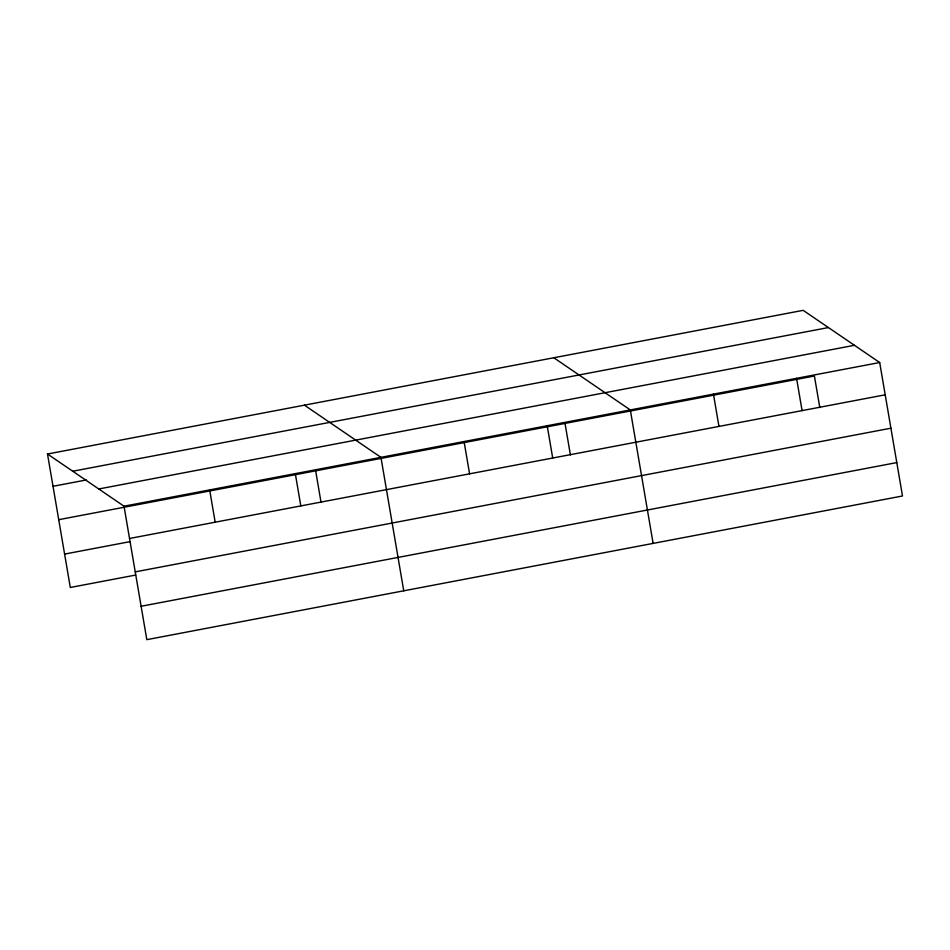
<?xml version="1.0" encoding="UTF-8"?>
<svg xmlns="http://www.w3.org/2000/svg" width="950" height="950" viewBox="0 0 950 950"><rect width="100%" height="100%" fill="white"/><g stroke="black" fill="none" stroke-linecap="round" stroke-linejoin="round"><path stroke-width="1.43" d="M47.5 454.017L803.178 310.341L879.688 362.52L902.5 495.983L146.822 639.659L124.011 506.196L47.5 454.017L70.312 587.48L135.636 575.059M72.746 471.236L828.424 327.56M53.022 486.293L86.403 479.952M98.764 488.977L854.442 345.301M124.011 506.196L879.688 362.52M58.722 519.686L814.399 376.01L819.791 407.538M129.532 538.484L885.21 394.808M64.6 554.087L129.924 541.666M135.232 571.876L890.91 428.201M141.111 606.278L896.788 462.591M553.803 357.746L630.313 409.937L653.125 543.4M304.428 405.163L380.938 457.354L403.75 590.817M796.563 378.326L802.085 410.614M713.438 394.131L718.96 426.419M565.024 423.427L570.416 454.955M547.188 425.742L552.71 458.019M464.063 441.548L469.585 473.824M315.661 470.832L321.041 502.372M295.296 473.634L300.817 505.911M209.653 489.915L215.175 522.203"/></g></svg>
